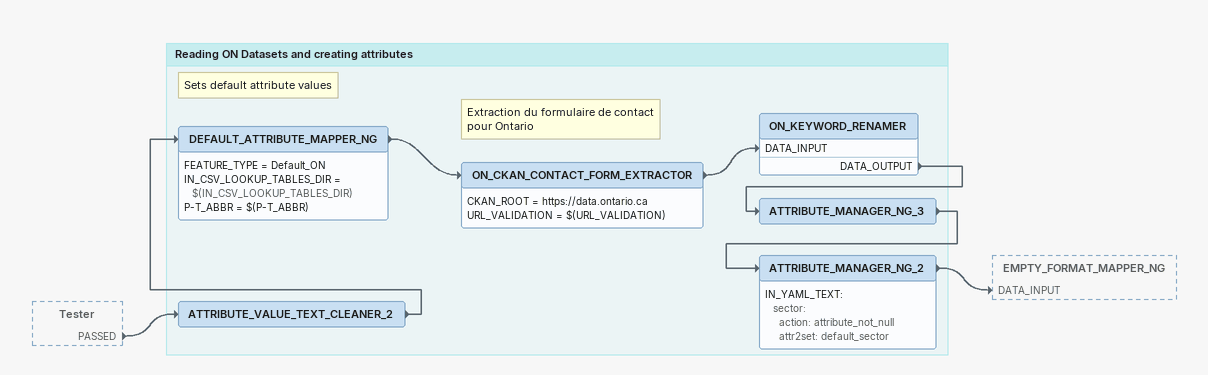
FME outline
Tester [outside]
    PASSED -> ATTRIBUTE_VALUE_TEXT_CLEANER_2

Bookmark: Reading ON Datasets and creating attributes
ATTRIBUTE_VALUE_TEXT_CLEANER_2
    -> DEFAULT_ATTRIBUTE_MAPPER_NG
Note: Sets default attribute values
DEFAULT_ATTRIBUTE_MAPPER_NG
    FEATURE_TYPE = Default_ON
    IN_CSV_LOOKUP_TABLES_DIR = $(IN_CSV_LOOKUP_TABLES_DIR)
    P-T_ABBR = $(P-T_ABBR)
    -> ON_CKAN_CONTACT_FORM_EXTRACTOR
Note: Extraction du formulaire de contact pour Ontario
ON_CKAN_CONTACT_FORM_EXTRACTOR
    CKAN_ROOT = https://data.ontario.ca
    URL_VALIDATION = $(URL_VALIDATION)
    -> ON_KEYWORD_RENAMER [DATA_INPUT]
ON_KEYWORD_RENAMER
    DATA_OUTPUT -> ATTRIBUTE_MANAGER_NG_3
ATTRIBUTE_MANAGER_NG_3
    -> ATTRIBUTE_MANAGER_NG_2
ATTRIBUTE_MANAGER_NG_2
    IN_YAML_TEXT:
      sector:
        action: attribute_not_null
        attr2set: default_sector
    -> EMPTY_FORMAT_MAPPER_NG [DATA_INPUT]
